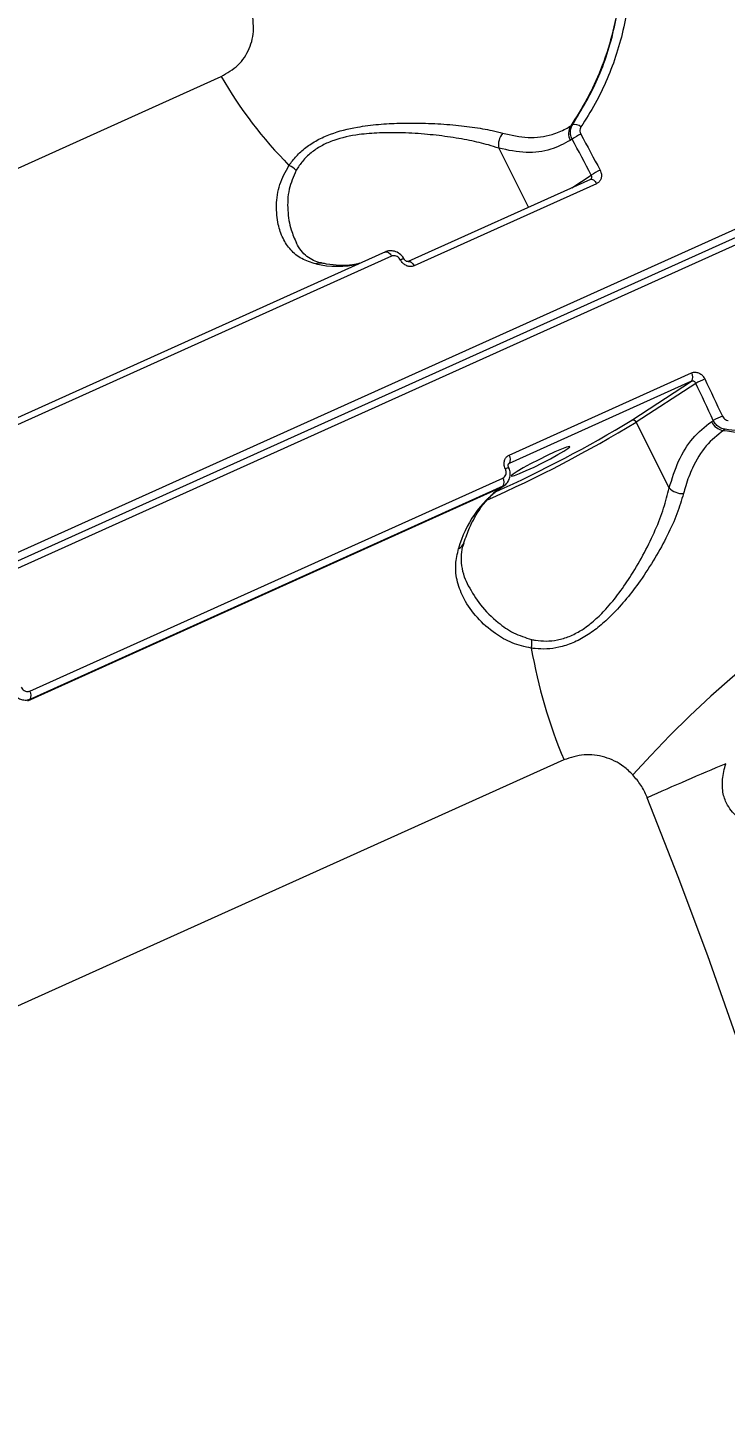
# Model space of a CAD drawing. Header units: millimetres. Extents: x -8422 to 28150, y -6982 to 5510.
# Drawn here: x 21428.6 to 21524.1, y 1219.5 to 1409.6 of the extents above; entities that cross this region are included whole.
import ezdxf

# ---------------------------------------------------------------- set-up
doc = ezdxf.new("R2010")
doc.units = ezdxf.units.MM
for name, color, linetype in [('DIKOM_ОБЪЕКТ', 7, 'Continuous'), ('DIKOM_РАЗМЕР_ЗОНА', 7, 'Continuous'), ('DIKOM_РАЗМЕР_ОБЪЕКТА', 7, 'Continuous')]:
    doc.layers.add(name, color=color, linetype=linetype)
doc.styles.add('style1', font='arial.ttf', dxfattribs={"width": 0.8})
doc.dimstyles.new('1-50', dxfattribs={"dimtxt": 300, "dimasz": 200, "dimexe": 100, "dimexo": 0, "dimgap": 100, "dimtad": 1, "dimdec": 0, "dimtxsty": 'style1', "dimcen": 0, "dimclrd": 7, "dimclre": 7, "dimadec": 1, "dimazin": 2, "dimtfac": 1, "dimtdec": 0, "dimtmove": 1, "dimatfit": 3, "dimfxl": 0, "dimlwd": 25, "dimlwe": 18, "dimarcsym": 0})

# ---------------------------------------------------------------- blocks, each defined once
blk = doc.blocks.new('*D15')
at = {"layer": 'Defpoints', "color": 0, "transparency": 16777216}
for p in [(19380.28, 3651.45), (27070.13, 3651.45), (15204.41, -3115.19)]:
    blk.add_point(p, dxfattribs=at)
at = {"layer": 'DIKOM_РАЗМЕР_ОБЪЕКТА', "color": 7, "lineweight": 18, "transparency": 16777216}
for p, q in [((19380.28, 3651.45), (27170.13, 3651.45)), ((15204.41, -3115.19), (27170.13, -3115.19))]:
    blk.add_line(p, q, dxfattribs=at)
at = {"layer": 'DIKOM_РАЗМЕР_ОБЪЕКТА', "color": 7, "lineweight": 25, "transparency": 16777216}
blk.add_line((27070.13, -2915.19), (27070.13, 3451.45), dxfattribs=at)
at = {"layer": 'DIKOM_РАЗМЕР_ОБЪЕКТА', "color": 7, "transparency": 16777216}
for points in [[(27036.8, 3451.45), (27103.47, 3451.45), (27070.13, 3651.45)], [(27036.8, -2915.19), (27103.47, -2915.19), (27070.13, -3115.19)]]:
    blk.add_solid(points, dxfattribs=at)
at = {"layer": 'DIKOM_РАЗМЕР_ОБЪЕКТА', "color": 0, "transparency": 16777216, "insert": (26816.96, -135.25), "char_height": 300, "attachment_point": 5, "rotation": 90, "style": 'style1'}
blk.add_mtext('6750', dxfattribs=at)
blk = doc.blocks.new('*D16')
at = {"layer": 'Defpoints', "color": 0, "transparency": 16777216}
for p in [(12490, 1387.95), (23986.61, 1004.03), (12490, -5796.5)]:
    blk.add_point(p, dxfattribs=at)
at = {"layer": 'DIKOM_РАЗМЕР_ОБЪЕКТА', "color": 7, "lineweight": 18, "transparency": 16777216}
for p, q in [((12490, 1387.95), (12490, -5896.5)), ((23986.61, 1004.03), (23986.61, -5896.5))]:
    blk.add_line(p, q, dxfattribs=at)
at = {"layer": 'DIKOM_РАЗМЕР_ОБЪЕКТА', "color": 7, "lineweight": 25, "transparency": 16777216}
blk.add_line((23786.61, -5796.5), (12690, -5796.5), dxfattribs=at)
at = {"layer": 'DIKOM_РАЗМЕР_ОБЪЕКТА', "color": 7, "transparency": 16777216}
for points in [[(12690, -5763.17), (12690, -5829.83), (12490, -5796.5)], [(23786.61, -5763.17), (23786.61, -5829.83), (23986.61, -5796.5)]]:
    blk.add_solid(points, dxfattribs=at)
at = {"layer": 'DIKOM_РАЗМЕР_ОБЪЕКТА', "color": 0, "transparency": 16777216, "insert": (18238.3, -5543.33), "char_height": 300, "attachment_point": 5, "style": 'style1'}
blk.add_mtext('11500', dxfattribs=at)
blk = doc.blocks.new('*D14')
at = {"layer": 'Defpoints', "color": 0, "transparency": 16777216}
for p in [(20684.73, 5148.63), (28049.7, 5148.63), (14575.76, -5055.5)]:
    blk.add_point(p, dxfattribs=at)
at = {"layer": 'DIKOM_РАЗМЕР_ЗОНА', "color": 7, "lineweight": 18, "transparency": 16777216}
for p, q in [((20684.73, 5148.63), (28149.7, 5148.63)), ((14575.76, -5055.5), (28149.7, -5055.5))]:
    blk.add_line(p, q, dxfattribs=at)
at = {"layer": 'DIKOM_РАЗМЕР_ЗОНА', "color": 7, "lineweight": 25, "transparency": 16777216}
blk.add_line((28049.7, -4855.5), (28049.7, 4948.63), dxfattribs=at)
at = {"layer": 'DIKOM_РАЗМЕР_ЗОНА', "color": 7, "transparency": 16777216}
for points in [[(28016.36, 4948.63), (28083.03, 4948.63), (28049.7, 5148.63)], [(28016.36, -4855.5), (28083.03, -4855.5), (28049.7, -5055.5)]]:
    blk.add_solid(points, dxfattribs=at)
at = {"layer": 'DIKOM_РАЗМЕР_ЗОНА', "color": 0, "transparency": 16777216, "insert": (27796.52, -63.59), "char_height": 300, "attachment_point": 5, "rotation": 90, "style": 'style1'}
blk.add_mtext('10200', dxfattribs=at)
blk = doc.blocks.new('*D13')
at = {"layer": 'Defpoints', "color": 0, "transparency": 16777216}
for p in [(10490, 1785.06), (25983.09, 460.53), (10490, -6882.5)]:
    blk.add_point(p, dxfattribs=at)
at = {"layer": 'DIKOM_РАЗМЕР_ЗОНА', "color": 7, "lineweight": 18, "transparency": 16777216}
for p, q in [((10490, 1785.06), (10490, -6982.5)), ((25983.09, 460.53), (25983.09, -6982.5))]:
    blk.add_line(p, q, dxfattribs=at)
at = {"layer": 'DIKOM_РАЗМЕР_ЗОНА', "color": 7, "lineweight": 25, "transparency": 16777216}
blk.add_line((25783.09, -6882.5), (10690, -6882.5), dxfattribs=at)
at = {"layer": 'DIKOM_РАЗМЕР_ЗОНА', "color": 7, "transparency": 16777216}
for points in [[(10690, -6849.17), (10690, -6915.83), (10490, -6882.5)], [(25783.09, -6849.17), (25783.09, -6915.83), (25983.09, -6882.5)]]:
    blk.add_solid(points, dxfattribs=at)
at = {"layer": 'DIKOM_РАЗМЕР_ЗОНА', "color": 0, "transparency": 16777216, "insert": (18236.55, -6629.33), "char_height": 300, "attachment_point": 5, "style": 'style1'}
blk.add_mtext('15500', dxfattribs=at)

msp = doc.modelspace()

# ---------------------------------------------------------------- linework, layer by layer
at = {"layer": 'DIKOM_ОБЪЕКТ', "color": 7, "linetype": 'Continuous', "lineweight": 15}
for p, q in [((21181.88, 1279.83), (21455.08, 1402.96)), ((21502.97, 1396.2), (21503.21, 1396.35)), ((21503.17, 1394.39), (21502.91, 1394.22)), ((21170.8, 1222.19), (21548.59, 1392.46)), ((21493.11, 1393.14), (21497.18, 1385.03)), ((21548.64, 1391.3), (21170.84, 1221.03)), ((21549.48, 1390.67), (21171.69, 1220.41)), ((21505.69, 1388.87), (21480.71, 1377.61)), ((21506.52, 1388.27), (21481.54, 1377.02)), ((21503.12, 1387.71), (21505.79, 1389.46)), ((21505.7, 1388.88), (21505.68, 1388.87)), ((21477.6, 1378.94), (21412.81, 1349.74)), ((21477.59, 1378.93), (21477.6, 1378.94)), ((21478.43, 1378.34), (21413.64, 1349.15)), ((21494.54, 1351.09), (21519.52, 1362.35)), ((21519.52, 1361.21), (21494.54, 1349.95)), ((21511.33, 1355.87), (21519.52, 1361.21)), ((21520.11, 1360.92), (21511.95, 1355.6)), ((21516.47, 1346.59), (21511.95, 1355.6)), ((21522.25, 1355.67), (21522.51, 1355.84)), ((21524.14, 1354.63), (21523.9, 1354.47)), ((21494.54, 1349.95), (21494.49, 1349.92)), ((21494.54, 1349.95), (21494.49, 1349.91)), ((21428.59, 1317.43), (21493.38, 1346.63)), ((21493.67, 1346.81), (21428.88, 1317.61)), ((21428.89, 1318.75), (21493.67, 1347.95)), ((21493.38, 1346.63), (21493.67, 1346.81)), ((21493.58, 1346.73), (21493.38, 1346.63)), ((21493.58, 1346.73), (21493.86, 1346.92)), ((21493.85, 1346.94), (21493.67, 1346.81)), ((21428.88, 1317.61), (21428.59, 1317.43)), ((21502.05, 1309.33), (21228.86, 1186.2))]:
    msp.add_line(p, q, dxfattribs=at)
at = {"layer": 'DIKOM_ОБЪЕКТ', "color": 7, "linetype": 'Continuous', "lineweight": 15, "flags": 128}
for points in [[(21505.79, 1389.46), (21505.47, 1390.07), (21505.14, 1390.69), (21504.81, 1391.31), (21504.49, 1391.93), (21504.16, 1392.54), (21503.83, 1393.16), (21503.5, 1393.77), (21503.17, 1394.39)], [(21504.36, 1395.07), (21504.7, 1394.45), (21505.02, 1393.84), (21505.35, 1393.22), (21505.68, 1392.6), (21506.01, 1391.98), (21506.34, 1391.36), (21506.67, 1390.75), (21506.99, 1390.13)], [(21505.69, 1388.87), (21505.74, 1388.89), (21505.85, 1388.89), (21505.96, 1388.86), (21506.08, 1388.8), (21506.2, 1388.7), (21506.31, 1388.58), (21506.42, 1388.44), (21506.52, 1388.27)], [(21477.6, 1378.94), (21477.65, 1378.95), (21477.76, 1378.96), (21477.87, 1378.93), (21477.99, 1378.86), (21478.11, 1378.77), (21478.22, 1378.65), (21478.33, 1378.51), (21478.43, 1378.34)], [(21480.71, 1377.61), (21480.76, 1377.63), (21480.87, 1377.63), (21480.98, 1377.6), (21481.1, 1377.54), (21481.22, 1377.45), (21481.34, 1377.32), (21481.44, 1377.18), (21481.54, 1377.02)], [(21521.34, 1361.52), (21521.64, 1360.89), (21521.95, 1360.25), (21522.25, 1359.62), (21522.55, 1358.98), (21522.85, 1358.34), (21523.15, 1357.71), (21523.45, 1357.07), (21523.75, 1356.43)], [(21522.51, 1355.84), (21522.21, 1356.48), (21521.91, 1357.11), (21521.61, 1357.75), (21521.31, 1358.38), (21521.01, 1359.02), (21520.71, 1359.65), (21520.41, 1360.29), (21520.11, 1360.92)], [(21496.88, 1348.96), (21497.95, 1349.45), (21499.09, 1350.02), (21500.21, 1350.6), (21501.22, 1351.15), (21502.04, 1351.62), (21502.6, 1351.99), (21502.86, 1352.21), (21502.79, 1352.27), (21502.4, 1352.17), (21501.72, 1351.91), (21500.81, 1351.52), (21499.74, 1351.02), (21498.6, 1350.46), (21497.48, 1349.88), (21496.47, 1349.33), (21495.65, 1348.85), (21495.09, 1348.49), (21494.83, 1348.27), (21494.9, 1348.2), (21495.29, 1348.3), (21495.97, 1348.56), (21496.88, 1348.96)], [(21553.36, 1339.18), (21551.09, 1338.27), (21548.63, 1337.1), (21545.99, 1335.7), (21543.21, 1334.08), (21540.32, 1332.25), (21537.34, 1330.23), (21534.3, 1328.04), (21531.24, 1325.7), (21528.17, 1323.24), (21525.14, 1320.68), (21522.17, 1318.04), (21519.29, 1315.35), (21516.54, 1312.65), (21513.93, 1309.94), (21511.49, 1307.27)], [(21560, 1082.36), (21559.93, 1092.04), (21559.64, 1101.87), (21559.12, 1111.84), (21558.39, 1121.94), (21557.43, 1132.16), (21556.26, 1142.49), (21554.86, 1152.92), (21553.25, 1163.45), (21551.42, 1174.06), (21549.38, 1184.74), (21547.12, 1195.48), (21544.66, 1206.27), (21541.99, 1217.11), (21539.11, 1227.98), (21536.03, 1238.87), (21532.75, 1249.78), (21529.27, 1260.68), (21525.6, 1271.58), (21521.74, 1282.46), (21517.69, 1293.31), (21513.46, 1304.13)]]:
    msp.add_lwpolyline(points, dxfattribs=at)
at = {"layer": 'DIKOM_ОБЪЕКТ', "color": 7, "linetype": 'Continuous', "lineweight": 15}
for centre, radius, start, end in [((21509.31, 1434.78), 62.88, 210.4013, 224.3932), ((21504.63, 1395.16), 1.96, 147.9995, 208.6703), ((21503.54, 1395.25), 1.15, 43.9466, 106.7552), ((21495.53, 1393.6), 2.46, 139.7669, 190.8208), ((21507.08, 1388.93), 6.71, 113.8737, 125.6299), ((21463.3, 1388.16), 2.84, 43.2822, 67.5915), ((21510.02, 1383.3), 7.46, 113.9139, 124.4789), ((21468.64, 1376.05), 1.36, 78.7186, 115.0614), ((21471.01, 1390.14), 13.18, 257.0996, 282.7908), ((21480.16, 1377.1), 0.863, 91.2095, 124.0677), ((21518.72, 1361.78), 0.981, 324.0736, 35.4852), ((21529.85, 1342.52), 20.82, 114.1283, 117.9072), ((21416.66, 1513.32), 184.27, 293.9532, 301.1387), ((21422.4, 1502.3), 171.32, 294.215, 301.2727), ((21511.5, 1355.4), 0.491, 23.1551, 109.3739), ((21524.19, 1356.6), 2.15, 205.4786, 262.3517), ((21536.24, 1328.6), 30.51, 114.17, 116.7486), ((21493.75, 1350.52), 0.982, 324.0931, 35.4656), ((21495.08, 1347.23), 2.24, 105.6754, 118.0735), ((21502.14, 1334.41), 15.03, 125.6589, 164.9881), ((21492.88, 1347.39), 0.978, 323.998, 35.3071), ((21518.32, 1348.42), 2.61, 224.5063, 272.1803), ((21487.15, 1339.48), 1.27, 291.9983, 340.8194), ((21494.66, 1325.36), 3, 346.1605, 8.955), ((21567.57, 1336.82), 71.05, 189.8763, 202.7691), ((21428.09, 1318.19), 0.978, 323.9897, 35.3033), ((21697.58, 894.54), 449.07, 112.7111, 114.2054)]:
    msp.add_arc(centre, radius, start, end, dxfattribs=at)
for points, knots in [([(21549.04, 1392.62), (21548.13, 1394.42), (21545.5, 1399.63), (21541.02, 1408.19), (21535.59, 1418.26), (21530.03, 1428.21), (21524.34, 1438.05), (21518.53, 1447.76), (21512.61, 1457.34), (21506.58, 1466.78), (21500.44, 1476.07), (21494.21, 1485.21), (21487.87, 1494.19), (21481.44, 1503.01), (21474.93, 1511.65), (21468.33, 1520.11), (21461.66, 1528.38), (21454.91, 1536.46), (21448.1, 1544.34), (21441.23, 1552.02), (21434.29, 1559.49), (21427.31, 1566.74), (21420.28, 1573.77), (21413.21, 1580.57), (21406.1, 1587.14), (21398.96, 1593.47), (21391.8, 1599.57), (21384.61, 1605.41), (21377.42, 1611.01), (21370.21, 1616.35), (21363, 1621.43), (21355.78, 1626.25), (21348.58, 1630.8), (21341.39, 1635.08), (21334.22, 1639.09), (21327.07, 1642.82), (21319.94, 1646.27), (21312.85, 1649.44), (21305.81, 1652.33), (21298.8, 1654.93), (21291.85, 1657.24), (21284.95, 1659.26), (21278.11, 1660.99), (21271.33, 1662.42), (21264.63, 1663.56), (21258, 1664.41), (21251.46, 1664.94), (21246.29, 1665.19), (21243.33, 1665.15), (21242.5, 1665.14)], [0, 0, 0, 0, 0.01146, 0.033232, 0.055005, 0.076778, 0.098551, 0.120324, 0.142097, 0.163871, 0.185645, 0.207419, 0.229194, 0.250968, 0.272744, 0.29452, 0.316296, 0.338072, 0.359849, 0.381627, 0.403405, 0.425184, 0.446964, 0.468744, 0.490524, 0.512305, 0.534087, 0.55587, 0.577653, 0.599437, 0.621221, 0.643005, 0.66479, 0.686576, 0.708361, 0.730146, 0.751931, 0.773716, 0.795499, 0.817281, 0.839061, 0.860839, 0.882615, 0.904387, 0.926155, 0.947918, 0.969677, 0.991429, 1, 1, 1, 1]), ([(21509.6, 1413.42), (21509.31, 1411.79), (21508.71, 1408.51), (21507.18, 1404.01), (21505.3, 1399.86), (21503.75, 1397.42), (21502.97, 1396.2)], [0, 0, 0, 0, 0.25985, 0.52284, 0.760227, 1, 1, 1, 1]), ([(21503.21, 1396.35), (21504.45, 1398.39), (21506.32, 1401.48), (21508.02, 1406.1), (21509.02, 1409.7), (21509.41, 1412.19), (21509.6, 1413.42)], [0, 0, 0, 0, 0.39517, 0.598669, 0.802168, 1, 1, 1, 1]), ([(21510.89, 1413.49), (21510.69, 1412.23), (21510.3, 1409.73), (21509.31, 1406.11), (21508.01, 1402.6), (21506.39, 1399.21), (21505.04, 1397.1), (21504.37, 1396.05)], [0, 0, 0, 0, 0.197836, 0.395501, 0.593169, 0.796585, 1, 1, 1, 1]), ([(21455.08, 1402.96), (21455.9, 1403.43), (21457.52, 1404.37), (21459.05, 1406.7), (21459.64, 1409.04), (21459.47, 1410.54), (21459.41, 1411.08)], [0, 0, 0, 0, 0.288566, 0.571628, 0.847037, 1, 1, 1, 1]), ([(21464.38, 1390.79), (21464.7, 1391.22), (21465.34, 1392.07), (21466.63, 1393.25), (21468.21, 1394.28), (21470.53, 1395.32), (21473.41, 1396.04), (21476.64, 1396.44), (21479.79, 1396.61), (21483.11, 1396.59), (21486.48, 1396.4), (21489.55, 1396.06), (21491.94, 1395.64), (21493.18, 1395.32), (21493.65, 1395.19)], [0, 0, 0, 0, 0.061059, 0.122046, 0.183623, 0.245192, 0.354855, 0.436925, 0.519098, 0.622818, 0.726596, 0.831088, 0.935578, 1, 1, 1, 1]), ([(21493.65, 1395.19), (21494.83, 1394.93), (21497.22, 1394.41), (21500.09, 1394.82), (21501.95, 1395.57), (21502.75, 1396.06), (21502.97, 1396.2)], [0, 0, 0, 0, 0.341499, 0.692997, 0.918015, 1, 1, 1, 1]), ([(21503.17, 1394.39), (21503.15, 1394.44), (21503.02, 1394.7), (21502.9, 1395.19), (21502.93, 1395.83), (21503.12, 1396.18), (21503.21, 1396.35)], [0, 0, 0, 0, 0.081909, 0.388051, 0.693966, 1, 1, 1, 1]), ([(21504.37, 1396.05), (21504.33, 1395.96), (21504.23, 1395.79), (21504.22, 1395.47), (21504.29, 1395.22), (21504.35, 1395.1), (21504.36, 1395.07)], [0, 0, 0, 0, 0.305667, 0.611605, 0.917978, 1, 1, 1, 1]), ([(21493.11, 1393.14), (21492.65, 1393.29), (21491.45, 1393.69), (21489.13, 1394.23), (21486.18, 1394.73), (21482.93, 1395.1), (21479.77, 1395.28), (21476.74, 1395.27), (21473.69, 1395.03), (21471, 1394.46), (21468.91, 1393.56), (21467.93, 1392.92), (21467.02, 1392.2), (21466.19, 1391.38), (21465.64, 1390.54), (21465.37, 1390.11)], [0, 0, 0, 0, 0.06539, 0.170368, 0.277944, 0.381813, 0.488413, 0.569563, 0.652797, 0.760418, 0.815164, 0.871885, 0.880046, 0.9392, 1, 1, 1, 1]), ([(21502.91, 1394.22), (21502.04, 1393.76), (21500.21, 1392.78), (21496.9, 1392.35), (21494.39, 1392.87), (21493.11, 1393.14)], [0, 0, 0, 0, 0.306973, 0.648467, 1, 1, 1, 1]), ([(21468.07, 1377.29), (21467.39, 1377.49), (21466.04, 1377.91), (21464.57, 1379.15), (21463.5, 1380.75), (21462.8, 1382.8), (21462.57, 1385.3), (21462.92, 1388.13), (21463.91, 1389.92), (21464.38, 1390.79)], [0, 0, 0, 0, 0.13166, 0.263489, 0.395141, 0.526876, 0.688298, 0.849536, 1, 1, 1, 1]), ([(21465.37, 1390.11), (21464.99, 1389.25), (21464.21, 1387.44), (21464.14, 1384.61), (21464.53, 1382.1), (21465.14, 1380.73), (21465.4, 1380.15)], [0, 0, 0, 0, 0.248046, 0.521228, 0.794787, 1, 1, 1, 1]), ([(21506.99, 1390.13), (21507.04, 1390.03), (21507.15, 1389.77), (21507.21, 1389.34), (21507.12, 1388.88), (21506.89, 1388.5), (21506.64, 1388.35), (21506.52, 1388.27)], [0, 0, 0, 0, 0.141843, 0.356731, 0.57133, 0.785713, 1, 1, 1, 1]), ([(21505.74, 1388.91), (21505.75, 1388.92), (21505.8, 1388.95), (21505.85, 1389.05), (21505.87, 1389.2), (21505.85, 1389.34), (21505.81, 1389.42), (21505.79, 1389.46)], [0, 0, 0, 0, 0.053818, 0.3116, 0.569956, 0.828902, 1, 1, 1, 1]), ([(21468.93, 1377.4), (21468.86, 1377.41), (21468.4, 1377.48), (21467.69, 1377.77), (21466.78, 1378.31), (21466, 1379.07), (21465.6, 1379.78), (21465.4, 1380.14)], [0, 0, 0, 0, 0.037262, 0.244379, 0.480902, 0.741796, 1, 1, 1, 1]), ([(21480.13, 1377.95), (21480.1, 1378.01), (21479.98, 1378.29), (21479.55, 1378.71), (21478.88, 1379.06), (21478.17, 1379.11), (21477.67, 1379.02), (21477.47, 1378.86), (21477.44, 1378.84)], [0, 0, 0, 0, 0.054098, 0.290841, 0.53815, 0.754668, 0.962784, 1, 1, 1, 1]), ([(21479.67, 1377.81), (21479.61, 1377.91), (21479.49, 1378.1), (21479.22, 1378.3), (21478.91, 1378.41), (21478.64, 1378.42), (21478.49, 1378.37), (21478.43, 1378.34)], [0, 0, 0, 0, 0.215162, 0.430191, 0.645007, 0.859437, 1, 1, 1, 1]), ([(21474.07, 1377.38), (21473.75, 1377.3), (21472.88, 1377.08), (21471.36, 1377.05), (21469.93, 1377.18), (21469.12, 1377.35), (21468.92, 1377.39)], [0, 0, 0, 0, 0.208092, 0.567759, 0.891917, 1, 1, 1, 1]), ([(21481.54, 1377.02), (21481.45, 1376.98), (21481.22, 1376.9), (21480.81, 1376.91), (21480.36, 1377.08), (21479.95, 1377.38), (21479.76, 1377.67), (21479.67, 1377.81)], [0, 0, 0, 0, 0.140635, 0.355109, 0.569871, 0.784901, 1, 1, 1, 1]), ([(21480.7, 1377.61), (21480.68, 1377.6), (21480.65, 1377.59), (21480.5, 1377.62), (21480.37, 1377.69), (21480.24, 1377.8), (21480.14, 1377.94), (21480.11, 1378.03), (21480.09, 1378.07)], [0, 0, 0, 0, 0.29908, 0.460785, 0.598242, 0.741707, 0.882226, 1, 1, 1, 1]), ([(21519.52, 1362.35), (21519.61, 1362.38), (21519.84, 1362.47), (21520.24, 1362.45), (21520.69, 1362.28), (21521.08, 1361.96), (21521.26, 1361.67), (21521.34, 1361.52)], [0, 0, 0, 0, 0.140607, 0.355085, 0.569869, 0.784864, 1, 1, 1, 1]), ([(21520.11, 1360.92), (21520.08, 1360.97), (21520.03, 1361.07), (21519.9, 1361.18), (21519.76, 1361.24), (21519.62, 1361.24), (21519.55, 1361.22), (21519.52, 1361.21)], [0, 0, 0, 0, 0.215483, 0.430678, 0.645382, 0.859648, 1, 1, 1, 1]), ([(21516.47, 1346.59), (21516.86, 1347.85), (21517.68, 1350.44), (21519.61, 1353.57), (21521.36, 1354.97), (21522.25, 1355.67)], [0, 0, 0, 0, 0.317517, 0.653918, 1, 1, 1, 1]), ([(21524.14, 1354.63), (21524.09, 1354.63), (21523.84, 1354.67), (21523.39, 1354.84), (21522.86, 1355.26), (21522.62, 1355.65), (21522.51, 1355.84)], [0, 0, 0, 0, 0.080648, 0.387056, 0.693547, 1, 1, 1, 1]), ([(21523.75, 1356.43), (21523.81, 1356.34), (21523.92, 1356.14), (21524.18, 1355.93), (21524.4, 1355.84), (21524.53, 1355.82), (21524.56, 1355.82)], [0, 0, 0, 0, 0.30673, 0.613325, 0.919527, 1, 1, 1, 1]), ([(21523.9, 1354.47), (21523.08, 1353.82), (21521.41, 1352.5), (21519.77, 1349.76), (21518.86, 1347.41), (21518.52, 1346.17), (21518.42, 1345.81)], [0, 0, 0, 0, 0.336234, 0.682237, 0.908788, 1, 1, 1, 1]), ([(21523.9, 1354.47), (21525.38, 1354.27), (21528.36, 1353.87), (21532.93, 1352.62), (21537.6, 1350.89), (21540.67, 1349.25), (21542.21, 1348.42)], [0, 0, 0, 0, 0.237387, 0.477161, 0.737008, 1, 1, 1, 1]), ([(21542.21, 1348.42), (21539.93, 1349.66), (21536.47, 1351.54), (21531.58, 1353.18), (21527.86, 1354.13), (21525.37, 1354.46), (21524.14, 1354.63)], [0, 0, 0, 0, 0.395168, 0.598673, 0.802181, 1, 1, 1, 1]), ([(21494.02, 1349.21), (21493.98, 1349.31), (21493.87, 1349.57), (21493.83, 1350.02), (21493.93, 1350.48), (21494.17, 1350.87), (21494.42, 1351.02), (21494.54, 1351.09)], [0, 0, 0, 0, 0.141843, 0.356724, 0.571321, 0.785702, 1, 1, 1, 1]), ([(21494.48, 1349.39), (21494.46, 1349.42), (21494.42, 1349.5), (21494.4, 1349.63), (21494.4, 1349.77), (21494.44, 1349.87), (21494.47, 1349.91), (21494.49, 1349.92), (21494.5, 1349.92)], [0, 0, 0, 0, 0.089153, 0.24836, 0.415706, 0.598768, 0.819761, 1, 1, 1, 1]), ([(21493.63, 1346.81), (21493.68, 1346.83), (21493.95, 1346.93), (21494.32, 1347.3), (21494.64, 1347.91), (21494.7, 1348.6), (21494.63, 1349.13), (21494.48, 1349.36), (21494.46, 1349.39)], [0, 0, 0, 0, 0.061687, 0.285232, 0.505647, 0.730856, 0.967755, 1, 1, 1, 1]), ([(21493.67, 1347.95), (21493.76, 1348), (21493.92, 1348.1), (21494.08, 1348.36), (21494.15, 1348.67), (21494.12, 1348.97), (21494.05, 1349.14), (21494.02, 1349.21)], [0, 0, 0, 0, 0.214257, 0.428578, 0.643173, 0.858075, 1, 1, 1, 1]), ([(21488.35, 1339.07), (21488.47, 1339.44), (21488.83, 1340.51), (21489.54, 1342.1), (21490.53, 1343.76), (21491.66, 1345.17), (21492.69, 1346.12), (21493.36, 1346.58), (21493.58, 1346.73)], [0, 0, 0, 0, 0.10344, 0.300773, 0.498709, 0.698494, 0.901555, 1, 1, 1, 1]), ([(21497.62, 1325.82), (21497.79, 1325.79), (21498.91, 1325.57), (21500.66, 1325.57), (21502.79, 1326.2), (21503.96, 1326.8), (21505.13, 1327.55), (21506.3, 1328.47), (21507.98, 1330.14), (21509.66, 1332.22), (21511.45, 1334.85), (21513.13, 1337.76), (21514.62, 1340.86), (21515.79, 1343.86), (21516.24, 1345.68), (21516.47, 1346.59)], [0, 0, 0, 0, 0.020102, 0.12873, 0.186358, 0.243993, 0.254853, 0.317663, 0.380578, 0.467542, 0.554626, 0.66537, 0.776165, 0.888092, 1, 1, 1, 1]), ([(21518.42, 1345.81), (21518.15, 1344.91), (21517.62, 1343.1), (21516.26, 1340.1), (21514.57, 1336.99), (21512.67, 1334.06), (21510.66, 1331.41), (21508.79, 1329.31), (21506.94, 1327.61), (21505.16, 1326.3), (21503.27, 1325.31), (21500.87, 1324.54), (21498.94, 1324.46), (21497.75, 1324.61), (21497.57, 1324.64)], [0, 0, 0, 0, 0.110101, 0.220218, 0.329288, 0.438311, 0.524964, 0.611517, 0.675342, 0.739098, 0.803997, 0.868889, 0.979731, 1, 1, 1, 1]), ([(21488.99, 1333.14), (21488.79, 1333.55), (21488.34, 1334.47), (21488.02, 1335.92), (21487.99, 1337.39), (21488.12, 1338.44), (21488.33, 1338.98), (21488.37, 1339.07)], [0, 0, 0, 0, 0.212677, 0.477454, 0.735715, 0.957608, 1, 1, 1, 1]), ([(21497.57, 1324.64), (21496.68, 1324.84), (21494.9, 1325.24), (21492.38, 1326.73), (21490.07, 1328.75), (21488.34, 1331.19), (21487.38, 1333.67), (21487.08, 1336.01), (21487.45, 1337.58), (21487.62, 1338.31)], [0, 0, 0, 0, 0.128152, 0.25674, 0.426815, 0.596879, 0.737311, 0.877572, 1, 1, 1, 1]), ([(21488.94, 1333.19), (21489.46, 1332.3), (21490.53, 1330.46), (21492.73, 1328.3), (21495.1, 1326.62), (21496.77, 1326.09), (21497.62, 1325.82)], [0, 0, 0, 0, 0.279796, 0.573481, 0.783752, 1, 1, 1, 1]), ([(21428.88, 1317.61), (21428.76, 1317.57), (21428.46, 1317.46), (21427.92, 1317.48), (21427.32, 1317.71), (21426.79, 1318.12), (21426.56, 1318.51), (21426.44, 1318.71)], [0, 0, 0, 0, 0.140724, 0.355451, 0.57028, 0.785159, 1, 1, 1, 1]), ([(21427.67, 1319.31), (21427.73, 1319.21), (21427.85, 1319.01), (21428.11, 1318.8), (21428.41, 1318.69), (21428.68, 1318.68), (21428.83, 1318.73), (21428.89, 1318.75)], [0, 0, 0, 0, 0.215111, 0.430138, 0.644991, 0.859481, 1, 1, 1, 1]), ([(21511.49, 1307.27), (21511.09, 1307.66), (21509.95, 1308.76), (21507.64, 1309.85), (21504.76, 1310.22), (21502.96, 1309.63), (21502.05, 1309.33)], [0, 0, 0, 0, 0.152959, 0.428374, 0.711438, 1, 1, 1, 1]), ([(21533.58, 1297.9), (21532.61, 1298.2), (21530.67, 1298.8), (21528.11, 1299.91), (21525.94, 1301.27), (21524.48, 1302.84), (21523.75, 1304.76), (21523.7, 1306.74), (21524.03, 1308.09), (21524.21, 1308.79)], [0, 0, 0, 0, 0.18364, 0.369225, 0.509066, 0.652202, 0.750852, 0.870207, 1, 1, 1, 1]), ([(21513.46, 1304.13), (21513.44, 1304.18), (21513.2, 1304.78), (21512.62, 1305.91), (21511.87, 1306.81), (21511.49, 1307.27)], [0, 0, 0, 0, 0.04681, 0.514269, 1, 1, 1, 1])]:
    msp.add_open_spline(points, degree=3, knots=knots, dxfattribs=at)

# ---------------------------------------------------------------- dimensions: what is measured, and where the dimension line sits
at = {"layer": 'DIKOM_РАЗМЕР_ЗОНА'}
dim = msp.add_linear_dim(base=(28049.7, 5148.63), p1=(14575.76, -5055.5), p2=(20684.73, 5148.63), angle=270, text='10200', dimstyle='1-50', override={"dimscale": 1, "dimtix": 0, "dimtofl": 1, "dimtmove": 1, "dimatfit": 3}, dxfattribs=at)
dim.commit()
dim.dimension.update_dxf_attribs({"geometry": '*D14', "text_midpoint": (28049.7, -63.59), "dimtype": 160})
dim = msp.add_linear_dim(base=(10490, -6882.5), p1=(25983.09, 460.53), p2=(10490, 1785.06), angle=180, text='15500', dimstyle='1-50', dxfattribs=at)
dim.commit()
dim.dimension.update_dxf_attribs({"geometry": '*D13', "text_midpoint": (18236.55, -6882.5), "dimtype": 160})
at = {"layer": 'DIKOM_РАЗМЕР_ОБЪЕКТА'}
dim = msp.add_linear_dim(base=(27070.13, 3651.45), p1=(15204.41, -3115.19), p2=(19380.28, 3651.45), angle=270, text='6750', dimstyle='1-50', override={"dimscale": 1, "dimtix": 0, "dimtofl": 1, "dimtmove": 1, "dimatfit": 3}, dxfattribs=at)
dim.commit()
dim.dimension.update_dxf_attribs({"geometry": '*D15', "text_midpoint": (27070.13, -135.25), "dimtype": 160})
dim = msp.add_linear_dim(base=(12490, -5796.5), p1=(23986.61, 1004.03), p2=(12490, 1387.95), angle=180, text='11500', dimstyle='1-50', dxfattribs=at)
dim.commit()
dim.dimension.update_dxf_attribs({"geometry": '*D16', "text_midpoint": (18238.3, -5796.5), "dimtype": 160})

doc.saveas('drawing.dxf')
